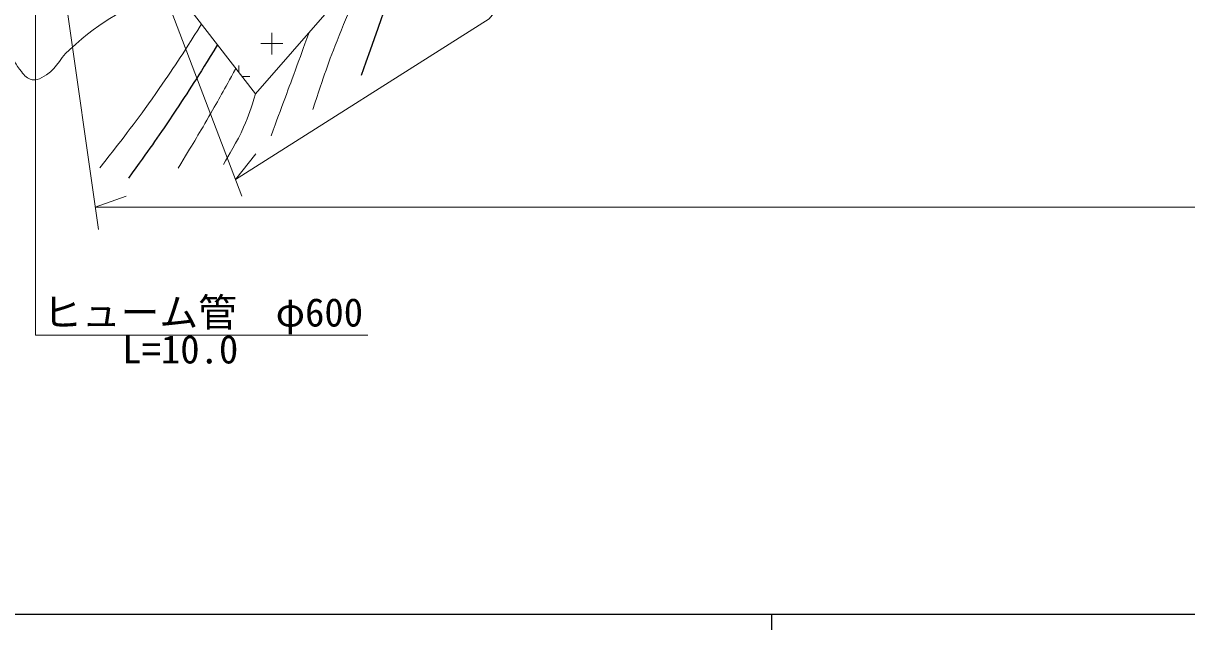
# Model space of a CAD drawing. Units: millimetres, scale not verified. Extents: x 40000 to 680144, y 20000 to 380000.
# Drawn here: x 119738 to 194768, y 204000 to 243147 of the extents above; entities that cross this region are included whole.
import ezdxf
from ezdxf.enums import TextEntityAlignment as Align

# ---------------------------------------------------------------- set-up
doc = ezdxf.new("R2010")
doc.units = ezdxf.units.MM
doc.header["$LTSCALE"] = 1000
for name, color, linetype, lineweight in [('M-BGD', 7, 'Continuous', 13), ('M-STR-HTXT', 7, 'Continuous', 13), ('M-TTL-BAND', 7, 'Continuous', 25)]:
    doc.layers.add(name, color=color, linetype=linetype, lineweight=lineweight)
doc.styles.add('ＭＳ ゴシック', font='')
doc.styles.get('ＭＳ ゴシック').set_extended_font_data('MS Gothic')

msp = doc.modelspace()

# ---------------------------------------------------------------- linework, layer by layer
at = {"layer": 'M-BGD'}
for p, q in [((135765, 242538), (135765, 241124)), ((135058, 241831), (136472, 241831)), ((133644, 240417), (133644, 239986)), ((133857, 239710), (134351, 239710))]:
    msp.add_line(p, q, dxfattribs=at)
msp.add_lwpolyline([(128338, 246857), (134720, 238592), (144100, 249375), (170406, 293819), (166907, 297656), (163591, 300000)], dxfattribs=at)
at = {"layer": 'M-BGD', "lineweight": 25}
for points in [[(141546, 239799), (143221, 244536), (143689, 246032), (145605, 249779), (147116, 252736), (147747, 253788), (149911, 257109)], [(132267, 241769), (130903, 239558), (130540, 238964), (129365, 237211), (128286, 235604), (127916, 235084), (126521, 233153)]]:
    msp.add_open_spline(points, degree=3, knots=[0, 0, 0, 0, 1, 1, 1, 2, 2, 2, 2], dxfattribs=at)
at = {"layer": 'M-BGD'}
for points, knots in [([(115261, 248570), (116050, 247510), (116293, 247144), (116831, 246156), (117546, 244842), (117621, 243957), (118239, 242594), (118709, 241557), (118912, 240919), (119619, 240027), (119830, 239762), (119978, 239574), (120309, 239502), (120557, 239449), (120717, 239528), (120944, 239640), (121826, 240077), (121990, 240766), (122711, 241435), (124948, 243507), (126193, 243921), (129333, 245569)], [0, 0, 0, 0, 1, 1, 1, 2, 2, 2, 3, 3, 3, 4, 4, 4, 5, 5, 5, 6, 6, 6, 7, 7, 7, 7]), ([(142460, 247489), (141273, 245085), (140923, 244398), (140104, 242346), (139370, 240509), (139152, 239856), (138420, 237570)], [0, 0, 0, 0, 1, 1, 1, 2, 2, 2, 2]), ([(124671, 233815), (126446, 236077), (126940, 236695), (128288, 238619), (129490, 240336), (129872, 240929), (131240, 243099)], [0, 0, 0, 0, 1, 1, 1, 2, 2, 2, 2]), ([(135714, 235886), (136483, 237954), (136679, 238475), (137288, 240137), (137634, 241083), (137743, 241380), (138172, 242559)], [0, 0, 0, 0, 1, 1, 1, 2, 2, 2, 2]), ([(133454, 240232), (132623, 238724), (132406, 238333), (131711, 237128), (130952, 235813), (130698, 235396), (129723, 233788)], [0, 0, 0, 0, 1, 1, 1, 2, 2, 2, 2]), ([(134720, 238592), (134409, 237573), (134303, 237258), (133947, 236438), (133523, 235460), (132962, 234614), (132650, 234036), (132650, 234036), (132650, 234036), (132650, 234036)], [0, 0, 0, 0, 1, 1, 1, 2, 2, 2, 3, 3, 3, 3])]:
    msp.add_open_spline(points, degree=3, knots=knots, dxfattribs=at)
at = {"layer": 'M-STR-HTXT'}
for p, q in [((122228, 246435), (124588, 229830)), ((128555, 245864), (133828, 231977)), ((133415, 233065), (134730, 234726)), ((124381, 231283), (126381, 231983))]:
    msp.add_line(p, q, dxfattribs=at)
for points in [[(124381, 231283), (260657, 231283), (449441, 260894), (500714, 300581)], [(133415, 233065), (149785, 243424), (181404, 281757)], [(120532, 245493), (120532, 223021), (141957, 223021)]]:
    msp.add_lwpolyline(points, dxfattribs=at)
at = {"layer": 'M-TTL-BAND'}
for p, q in [((40000, 205000), (579000, 205000)), ((168000, 205000), (168000, 204000))]:
    msp.add_line(p, q, dxfattribs=at)

# ---------------------------------------------------------------- texts
at = {"layer": 'M-STR-HTXT', "style": 'ＭＳ ゴシック'}
msp.add_text('ヒューム管\u3000φ600', height=1833, dxfattribs=at).set_placement((131332, 223021), align=Align.BOTTOM_CENTER)
msp.add_text('L=10.0', height=1833, dxfattribs=at).set_placement((129864, 223021), align=Align.TOP_CENTER)

doc.saveas('drawing.dxf')
